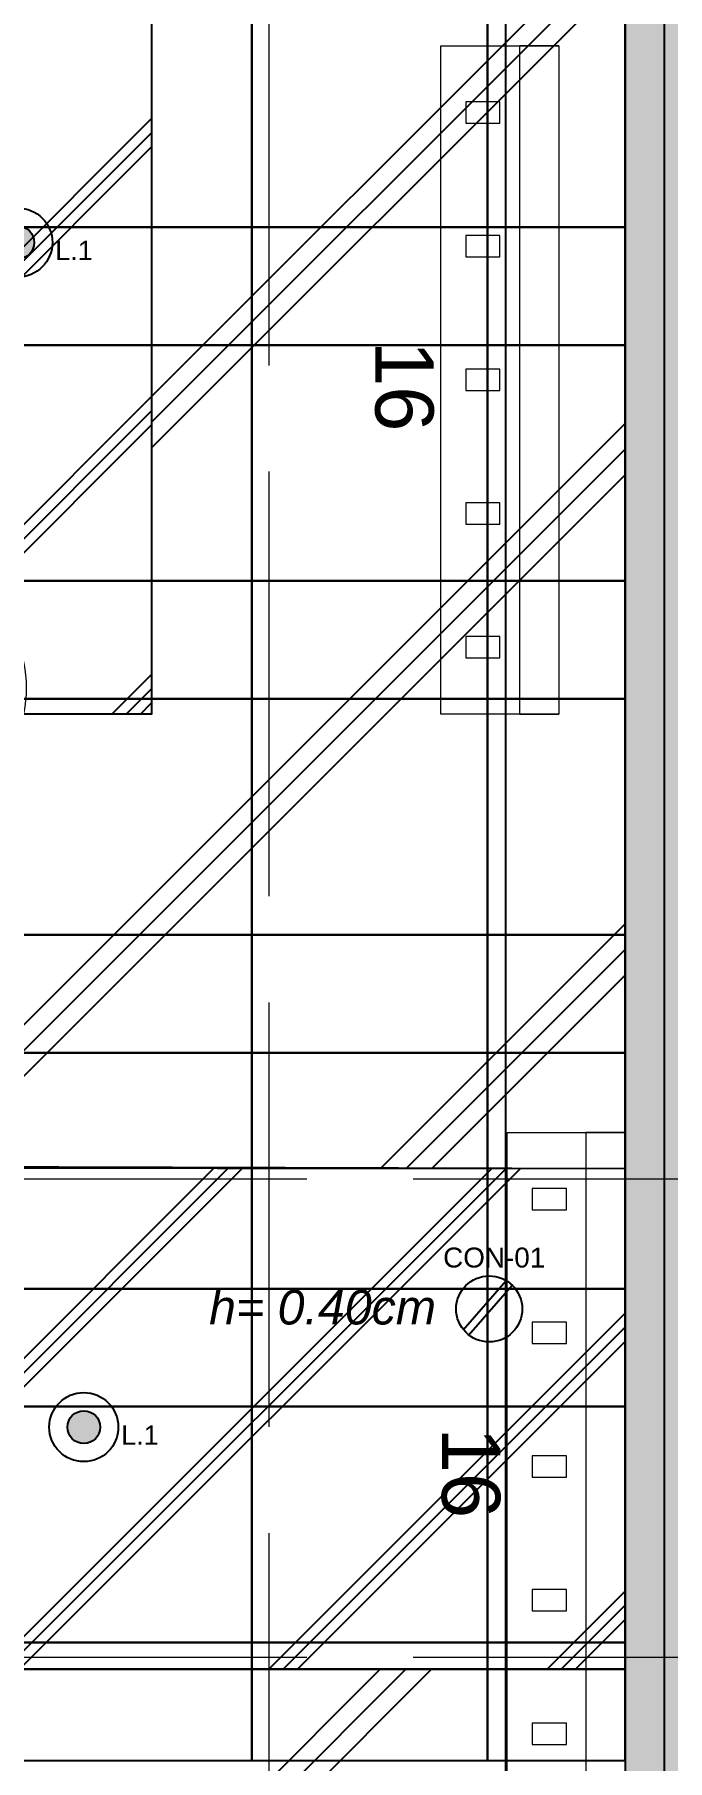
# Model space of a CAD drawing. Header units: millimetres. Extents: x 10930 to 21977, y 3767 to 7635.
# Drawn here: x 10976.495 to 10978.104, y 3801.139 to 3805.529 of the extents above; entities that cross this region are included whole.
import ezdxf

# ---------------------------------------------------------------- set-up
doc = ezdxf.new("R2010")
doc.units = ezdxf.units.MM
doc.linetypes.add('ACAD_ISO02W100', pattern=[15, 12, -3])
for name, color, linetype, lineweight in [('CONTACTOS', 40, 'Continuous', 18), ('COTAS', 161, 'ACAD_ISO02W100', 20), ('LAM-Imagenes EXT', 251, 'Continuous', 18), ('LUMINARIAS', 3, 'Continuous', 18), ('MUEBLES', 251, 'Continuous', 18), ('MURO TABLAROKA', 253, 'Continuous', 25), ('PLAFON', 151, 'Continuous', 25)]:
    doc.layers.add(name, color=color, linetype=linetype, lineweight=lineweight)
for name, color, linetype in [('IMAGENES', 191, 'Continuous'), ('LOCALES COLINDANTES', 50, 'Continuous'), ('MEDIDAS.', 75, 'Continuous'), ('MUROS - ARQ.', 251, 'Continuous'), ('MUROS ACABADO.', 201, 'Continuous'), ('PISO PATIO PUBLICO', 142, 'Continuous')]:
    doc.layers.add(name, color=color, linetype=linetype)
doc.styles.get("Standard").update_dxf_attribs({"font": 'arial.ttf'})
doc.dimstyles.get("Standard").update_dxf_attribs({"dimtxt": 0.15, "dimasz": 0.18, "dimexe": 0.18, "dimexo": 0.0625, "dimgap": 0.09, "dimtad": 0, "dimtih": 1, "dimtoh": 1, "dimzin": 0, "dimdsep": 46, "dimtxsty": 'Standard', "dimblk2": 'ARCHTICK', "dimcen": 0.09, "dimadec": 0, "dimazin": 0, "dimtfac": 1, "dimtofl": 0, "dimtmove": 0, "dimatfit": 3, "dimfxl": 1, "dimtolj": 1, "dimtzin": 0, "dimarcsym": 0})
pattern_1 = [(45, (0, 0), (-0.3535533905932737, 0.3535533905932738), []), (45, (0.03625, 0), (-0.3535533905932737, 0.3535533905932738), []), (45, (0.0725, 0), (-0.3535533905932737, 0.3535533905932738), [])]
pattern_2 = [(45, (0, 0), (-0.6363961030678927, 0.6363961030678927), []), (45, (0.06525, 0), (-0.6363961030678927, 0.6363961030678927), []), (45, (0.1305, 0), (-0.6363961030678927, 0.6363961030678927), [])]

# ---------------------------------------------------------------- blocks, each defined once
blk = doc.blocks.new('*D24')
at = {"layer": 'Defpoints', "color": 0, "transparency": 16777216}
for p in [(10977.69283492325, 3812.533022545259), (10977.99669844339, 3812.533022545259), (10977.99669844339, 3800.583022545259)]:
    blk.add_point(p, dxfattribs=at)
at = {"layer": 'MEDIDAS.', "color": 0, "lineweight": -2, "transparency": 16777216}
for p, q in [((10977.93419844339, 3812.533022545259), (10977.51283492325, 3812.533022545259)), ((10977.69283492325, 3812.353022545259), (10977.69283492325, 3806.724608493417)), ((10977.69283492325, 3800.763022545259), (10977.69283492325, 3806.391436597101)), ((10977.93419844339, 3800.583022545259), (10977.51283492325, 3800.583022545259))]:
    blk.add_line(p, q, dxfattribs=at)
at = {"layer": 'MEDIDAS.', "color": 0, "transparency": 16777216}
for points in [[(10977.66283492325, 3812.353022545259), (10977.72283492325, 3812.353022545259), (10977.69283492325, 3812.533022545259)], [(10977.66283492325, 3800.763022545259), (10977.72283492325, 3800.763022545259), (10977.69283492325, 3800.583022545259)]]:
    blk.add_solid(points, dxfattribs=at)
at = {"layer": 'MEDIDAS.', "color": 0, "transparency": 16777216, "insert": (10977.69283492325, 3806.558022545261), "char_height": 0.15, "attachment_point": 5}
blk.add_mtext('\\A1;11.95', dxfattribs=at)
blk = doc.blocks.new('_ArchTick')
at = {"color": 0, "linetype": 'ByBlock', "const_width": 0.15}
blk.add_lwpolyline([(-0.5, -0.5), (0.5, 0.5)], dxfattribs=at)
blk = doc.blocks.new('CONTACTO')
at = {"layer": 'CONTACTOS', "lineweight": -3}
for p, q in [((10969.12886121421, 3793.790591465705), (10969.23773872385, 3793.916297226749)), ((10969.14297541081, 3793.777847806292), (10969.25349990947, 3793.90451357441))]:
    blk.add_line(p, q, dxfattribs=at)
blk.add_circle((10969.1947033449, 3793.844097656386), 0.08405249432331706, dxfattribs=at)
at = {"layer": 'CONTACTOS', "color": 7}
blk.add_text('CON-01', height=0.05069495863470844, dxfattribs=at).set_placement((10969.07758017385, 3793.949493843344))
blk = doc.blocks.new('MWU')
at = {"layer": 'MUEBLES'}
for points in [[(-0.8500000000000001, 0), (0.8499999999999999, 0), (0.8499999999999999, -0.3000000000000114), (-0.8500000000000001, -0.3000000000000114)], [(-0.7070893023773022, -0.1494906549263382), (-0.7070893023772453, -0.2364530297539736), (-0.6529106976228047, -0.2364530297539167), (-0.6529106976228616, -0.1494906549262814)], [(-0.3670893023773022, -0.1494906549263382), (-0.3670893023772454, -0.2364530297539735), (-0.3129106976228048, -0.2364530297539167), (-0.3129106976228616, -0.1494906549262813)], [(-0.02708930237730223, -0.1494906549263382), (-0.02708930237724538, -0.2364530297539735), (0.0270893023771952, -0.2364530297539167), (0.02708930237713836, -0.1494906549262813)], [(0.3129106976226975, -0.1494906549263382), (0.3129106976227544, -0.2364530297539735), (0.3670893023771949, -0.2364530297539167), (0.3670893023771381, -0.1494906549262813)], [(0.6529106976226974, -0.1494906549263381), (0.6529106976227542, -0.2364530297539735), (0.7070893023771948, -0.2364530297539167), (0.707089302377138, -0.1494906549262813)]]:
    blk.add_lwpolyline(points, close=True, dxfattribs=at)
blk.add_lwpolyline([(-0.8500000000000001, 0), (-0.8500000000000001, -0.09999999999999432), (0.8499999999999999, -0.09999999999999432), (0.8499999999999999, 6.938893903907228e-18)], dxfattribs=at)
blk = doc.blocks.new('ll-1')
at = {"layer": 'LUMINARIAS', "lineweight": -3}
h = blk.add_hatch(color=256, dxfattribs=at)
h.dxf.hatch_style = 1
edge = h.paths.add_edge_path()
edge.add_arc((10972.74965545014, 3796.442394256191), 0.05919537952777127, 0, 360)
for radius in [0.1247892964683106, 0.05919537952777127]:
    blk.add_circle((10972.74965545014, 3796.442394256192), radius, dxfattribs=at)
at = {"layer": 'LUMINARIAS', "color": 10}
blk.add_text('L.1', height=0.06990148135530155, dxfattribs=at).set_placement((10972.88472330758, 3796.378761949044))
blk = doc.blocks.new('piso 60x60 en patio publico')
at = {"layer": 'PISO PATIO PUBLICO', "color": 254}
for points in [[(10976.44669844339, 3805.039019220638), (10977.04669844339, 3805.039019220638), (10977.04669844339, 3805.639019220638), (10976.44669844339, 3805.639019220638)], [(10977.04669844339, 3805.039019220638), (10977.64669844339, 3805.039019220638), (10977.64669844339, 3805.639019220638), (10977.04669844339, 3805.639019220638)], [(10977.64669844339, 3805.039019220636), (10977.99669844339, 3805.039019220636), (10977.99669844339, 3805.639019220636), (10977.64669844339, 3805.639019220636)], [(10976.44669844339, 3804.739019220637), (10977.04669844339, 3804.739019220637), (10977.04669844339, 3805.039019220637), (10976.44669844339, 3805.039019220637)], [(10977.04669844339, 3804.739019220638), (10977.64669844339, 3804.739019220638), (10977.64669844339, 3805.039019220638), (10977.04669844339, 3805.039019220638)], [(10977.64669844339, 3804.739019220637), (10977.99669844339, 3804.739019220637), (10977.99669844339, 3805.039019220637), (10977.64669844339, 3805.039019220637)], [(10976.44669844339, 3804.139019220637), (10977.04669844339, 3804.139019220637), (10977.04669844339, 3804.739019220637), (10976.44669844339, 3804.739019220637)], [(10977.04669844339, 3804.139019220637), (10977.64669844339, 3804.139019220637), (10977.64669844339, 3804.739019220637), (10977.04669844339, 3804.739019220637)], [(10977.64669844339, 3804.139019220636), (10977.99669844339, 3804.139019220636), (10977.99669844339, 3804.739019220636), (10977.64669844339, 3804.739019220636)], [(10976.44669844339, 3803.839019220638), (10977.04669844339, 3803.839019220638), (10977.04669844339, 3804.139019220637), (10976.44669844339, 3804.139019220637)], [(10977.04669844339, 3803.839019220638), (10977.64669844339, 3803.839019220638), (10977.64669844339, 3804.139019220638), (10977.04669844339, 3804.139019220638)], [(10977.64669844339, 3803.839019220635), (10977.99669844339, 3803.839019220635), (10977.99669844339, 3804.139019220635), (10977.64669844339, 3804.139019220635)], [(10976.44669844339, 3803.239019220638), (10977.04669844339, 3803.239019220638), (10977.04669844339, 3803.839019220638), (10976.44669844339, 3803.839019220638)], [(10977.04669844339, 3803.239019220638), (10977.64669844339, 3803.239019220638), (10977.64669844339, 3803.839019220638), (10977.04669844339, 3803.839019220638)], [(10977.64669844339, 3803.239019220634), (10977.99669844339, 3803.239019220634), (10977.99669844339, 3803.839019220634), (10977.64669844339, 3803.839019220634)], [(10976.44669844339, 3802.939019220637), (10977.04669844339, 3802.939019220637), (10977.04669844339, 3803.239019220637), (10976.44669844339, 3803.239019220637)], [(10977.04669844339, 3802.939019220638), (10977.64669844339, 3802.939019220638), (10977.64669844339, 3803.239019220638), (10977.04669844339, 3803.239019220638)], [(10977.64669844339, 3802.939019220636), (10977.99669844339, 3802.939019220636), (10977.99669844339, 3803.239019220636), (10977.64669844339, 3803.239019220636)], [(10976.44669844339, 3802.339019220637), (10977.04669844339, 3802.339019220637), (10977.04669844339, 3802.939019220637), (10976.44669844339, 3802.939019220637)], [(10977.04669844339, 3802.339019220637), (10977.64669844339, 3802.339019220637), (10977.64669844339, 3802.939019220637), (10977.04669844339, 3802.939019220637)], [(10977.64669844339, 3802.339019220635), (10977.99669844339, 3802.339019220635), (10977.99669844339, 3802.939019220635), (10977.64669844339, 3802.939019220635)], [(10976.44669844339, 3802.039019220637), (10977.04669844339, 3802.039019220637), (10977.04669844339, 3802.339019220637), (10976.44669844339, 3802.339019220637)], [(10977.04669844339, 3802.039019220638), (10977.64669844339, 3802.039019220638), (10977.64669844339, 3802.339019220638), (10977.04669844339, 3802.339019220638)], [(10977.64669844339, 3802.039019220638), (10977.99669844339, 3802.039019220638), (10977.99669844339, 3802.339019220638), (10977.64669844339, 3802.339019220638)], [(10976.44669844339, 3801.439019220637), (10977.04669844339, 3801.439019220637), (10977.04669844339, 3802.039019220637), (10976.44669844339, 3802.039019220637)], [(10977.04669844339, 3801.439019220637), (10977.64669844339, 3801.439019220637), (10977.64669844339, 3802.039019220637), (10977.04669844339, 3802.039019220637)], [(10977.64669844339, 3801.439019220637), (10977.99669844339, 3801.439019220637), (10977.99669844339, 3802.039019220637), (10977.64669844339, 3802.039019220637)], [(10976.44669844339, 3801.139019220637), (10977.04669844339, 3801.139019220637), (10977.04669844339, 3801.439019220637), (10976.44669844339, 3801.439019220637)], [(10977.04669844339, 3801.139019220638), (10977.64669844339, 3801.139019220638), (10977.64669844339, 3801.439019220637), (10977.04669844339, 3801.439019220637)], [(10977.64669844339, 3801.13901922064), (10977.99669844339, 3801.13901922064), (10977.99669844339, 3801.439019220639), (10977.64669844339, 3801.439019220639)]]:
    blk.add_lwpolyline(points, close=True, dxfattribs=at)
blk.add_lwpolyline([(10977.99669844339, 3801.13901922064), (10977.99669844339, 3800.583022545259), (10977.994242903, 3800.539019220639)], dxfattribs=at)
blk = doc.blocks.new('imagen when')
at = {"layer": 'LAM-Imagenes EXT'}
h = blk.add_hatch(color=151, dxfattribs=at)
h.dxf.hatch_style = 1
edge = h.paths.add_edge_path()
edge.add_line((10952.15346621833, 3801.671163682584), (10951.85695820798, 3801.690078690679))
edge.add_line((10951.85695820798, 3801.690078690679), (10951.82679211635, 3801.39450334555))
edge.add_arc((10952.13939332548, 3801.356585862014), 0.3148924443483298, 87.43853486839163, 173.0839991758962, ccw=False)
at = {"layer": 'LAM-Imagenes EXT', "color": 151}
blk.add_lwpolyline([(10952.15346621833, 3801.671163682584), (10951.85695820798, 3801.690078690679), (10951.82679211635, 3801.39450334555, -0.3921245748608314), (10952.15346621833, 3801.671163682584, 42.03721698194761)], format="xyb", dxfattribs=at)
blk.add_circle((10952.13939332548, 3801.356585862014), 0.314892444348787, dxfattribs=at)

msp = doc.modelspace()

# ---------------------------------------------------------------- hatches: boundary and pattern name
at = {"layer": 'LOCALES COLINDANTES'}
h = msp.add_hatch(color=254, dxfattribs=at)
h.dxf.hatch_style = 1
h.paths.add_polyline_path([(10979.43208906838, 3817.99802254526), (10979.63208906838, 3817.998022545259), (10979.63208906838, 3796.039019220638), (10978.09669844339, 3796.039019220638), (10978.09669844339, 3796.439019220638), (10977.69669844339, 3796.439019220638), (10977.69669844339, 3796.28490261496), (10977.57538173587, 3796.28490261496), (10977.14669844339, 3796.191371714783), (10977.14669844339, 3796.789019220637), (10977.34669844339, 3796.789019220637), (10977.34669844339, 3796.899019220637), (10977.89127367204, 3796.899019220637), (10978.09669844339, 3800.580234538075), (10978.09669844339, 3808.733022545259), (10979.04669844339, 3808.73302254526), (10979.04669844339, 3811.553022545259), (10979.12208906839, 3811.553022545259), (10979.12208906839, 3816.098022545259), (10979.43208906838, 3816.098022545259)])
at = {"layer": 'MURO TABLAROKA'}
h = msp.add_hatch(color=251, dxfattribs=at)
h.dxf.hatch_style = 1
h.paths.add_polyline_path([(10977.69669844339, 3796.039019220638), (10977.69669844339, 3796.28490261496), (10977.57538173587, 3796.28490261496), (10977.14669844339, 3796.191371714783), (10977.14669844339, 3796.789019220637), (10977.34669844339, 3796.789019220637), (10977.34669844339, 3796.899019220637), (10977.89127367204, 3796.899019220637), (10978.09669844339, 3800.580234538075), (10978.09669844339, 3808.733022545259), (10979.04669844339, 3808.73302254526), (10979.04669844339, 3811.553022545259), (10979.12208906839, 3811.553022545259), (10979.12208906839, 3816.098022545259), (10979.43208906838, 3816.098022545259), (10979.43208906838, 3817.99802254526), (10979.63208906839, 3817.99802254526), (10979.63208906838, 3821.568022545259), (10976.61409866797, 3821.56802254526), (10968.70669844339, 3818.627712147392), (10968.70669844339, 3818.521022545258), (10976.63208906839, 3821.468022545259), (10976.63208906839, 3819.99802254526), (10977.32208906839, 3819.99802254526), (10977.32208906839, 3820.01802254526), (10977.35208906839, 3820.01802254526), (10977.35208906839, 3820.11802254526), (10976.73208906839, 3820.11802254526), (10976.73208906839, 3821.468022545259), (10978.03206605081, 3821.468022545259), (10978.03206605081, 3820.020228032517), (10978.06206605081, 3820.020228032517), (10978.0620824941, 3819.99802254526), (10978.1620824941, 3819.99802254526), (10978.1620824941, 3820.01802254526), (10978.1920824941, 3820.01802254526), (10978.1920824941, 3821.468022545259), (10979.53208906839, 3821.468022545259), (10979.53208906839, 3820.118022545259), (10978.87208906839, 3820.118022545259), (10978.87208906839, 3820.01802254526), (10978.90208906839, 3820.01802254526), (10978.90208906839, 3819.99802254526), (10979.53208906839, 3819.99802254526), (10979.53208906839, 3818.098022545259), (10979.33208906838, 3818.098022545259), (10979.33208906838, 3816.198022545259), (10978.03208906839, 3816.198022545259), (10978.03208906839, 3816.098022545259), (10979.02208906838, 3816.098022545259), (10979.02208906838, 3811.653022545259), (10978.94669844339, 3811.653022545259), (10978.94669844339, 3808.833022545259), (10978.09669844339, 3808.833022545259), (10978.09669844339, 3812.533022545259), (10977.66169848133, 3813.598050093669), (10977.13169848133, 3813.598050093669), (10977.13169848133, 3814.448050093669), (10978.21169844339, 3814.448022545259), (10978.21169844339, 3814.548022545259), (10977.04169844339, 3814.548022545259), (10977.04169844339, 3814.513022545259), (10977.02669844339, 3814.513022545259), (10977.02669844339, 3812.633022545259), (10977.39669844339, 3812.633022545259), (10977.39669844339, 3812.533022545259), (10977.99669844339, 3812.533022545259), (10977.99669844339, 3800.583022545259), (10977.79669844339, 3796.999019220637), (10977.24669844339, 3796.999019220637), (10977.24669844339, 3796.889019220637), (10977.14669844339, 3796.889019220637), (10977.14669844339, 3796.939019220637), (10977.04669844339, 3796.939019220637), (10977.04669844339, 3796.039019220637), (10977.14669844339, 3796.039019220637), (10977.14669844339, 3796.089019220638), (10977.59669844339, 3796.187201038819), (10977.59669844339, 3796.039019220638)])
at = {"layer": 'MUROS ACABADO.'}
h = msp.add_hatch(color=253, dxfattribs=at)
h.dxf.hatch_style = 1
h.paths.add_polyline_path([(10970.97669844339, 3815.581022545257), (10973.30669844339, 3815.581022545258)], flags=0)
edge = h.paths.add_edge_path(flags=17)
edge.add_line((10970.97669844339, 3815.581022545257), (10973.30669844339, 3815.581022545258))
edge.add_line((10970.97669844339, 3815.581022545258), (10970.97669844339, 3813.005057409418))
edge.add_line((10970.97669844339, 3813.005057409418), (10973.30669844339, 3813.005057409418))
edge.add_line((10973.30669844339, 3813.005057409418), (10973.30669844339, 3814.305057409417))
edge.add_line((10973.30669844339, 3814.305057409417), (10973.38669844339, 3814.305057409418))
edge.add_line((10973.38669844339, 3814.305057409418), (10973.38669844339, 3814.275057409418))
edge.add_line((10973.38669844339, 3814.275057409418), (10973.40669844339, 3814.275057409418))
edge.add_line((10973.40669844339, 3814.275057409418), (10973.40669844339, 3812.905057409418))
edge.add_line((10973.40669844339, 3812.905057409418), (10970.97669844339, 3812.905057409417))
edge.add_line((10970.97669844339, 3812.905057409417), (10970.97669844339, 3812.851022545258))
edge.add_line((10970.97669844339, 3812.851022545258), (10970.97669844339, 3812.751022545258))
edge.add_line((10970.97669844339, 3812.751022545258), (10970.73669844339, 3812.751022545258))
edge.add_line((10970.73669844339, 3812.751022545258), (10970.73669844339, 3802.651022545258))
edge.add_line((10970.73669844339, 3802.651022545258), (10971.24669844339, 3802.651022545258))
edge.add_line((10971.24669844339, 3802.651022545258), (10971.24669844339, 3802.551022545259))
edge.add_line((10971.24669844339, 3802.551022545259), (10970.63669844339, 3802.551022545259))
edge.add_line((10970.63669844339, 3802.551022545259), (10970.63669844339, 3812.851022545258))
edge.add_line((10970.63669844339, 3812.851022545258), (10970.87669844339, 3812.851022545258))
edge.add_line((10970.87669844339, 3812.851022545258), (10970.87669844339, 3815.581022545257))
edge.add_line((10970.87669844339, 3815.581022545257), (10968.50669844339, 3815.581022545258))
edge.add_line((10968.50669844339, 3815.581022545258), (10968.50669844339, 3814.981022545257))
edge.add_line((10968.50669844339, 3814.981022545257), (10967.33669844339, 3814.981022545259))
edge.add_line((10967.33669844339, 3814.981022545259), (10967.33669844339, 3818.621022545258))
edge.add_line((10967.33669844339, 3818.621022545258), (10967.73669844339, 3818.621022545258))
edge.add_line((10967.73669844339, 3818.621022545258), (10967.73669844339, 3818.521022545257))
edge.add_line((10967.73669844339, 3818.521022545257), (10967.43669844339, 3818.521022545258))
edge.add_line((10967.43669844339, 3818.521022545258), (10967.43669844339, 3815.681022545258))
edge.add_line((10967.43669844339, 3815.681022545258), (10967.45669844339, 3815.681022545258))
edge.add_line((10967.45669844339, 3815.681022545258), (10967.45669844339, 3815.081022545258))
edge.add_line((10967.45669844339, 3815.081022545258), (10968.40669844339, 3815.081022545258))
edge.add_line((10968.40669844339, 3815.081022545258), (10968.40669844339, 3815.681022545258))
edge.add_line((10968.40669844339, 3815.681022545258), (10973.40669844339, 3815.681022545258))
edge.add_line((10973.40669844339, 3815.681022545258), (10973.40669844338, 3816.281022545258))
edge.add_line((10973.40669844338, 3816.281022545258), (10974.60669844339, 3816.281022545258))
edge.add_line((10974.60669844339, 3816.281022545258), (10974.60669844339, 3815.681022545259))
edge.add_line((10974.60669844339, 3815.681022545259), (10977.12669844339, 3815.681022545257))
edge.add_line((10977.12669844339, 3815.681022545257), (10977.12669844339, 3815.096022545259))
edge.add_line((10977.12669844339, 3815.096022545259), (10977.04169844339, 3815.096022545259))
edge.add_line((10977.04169844339, 3815.096022545259), (10977.04169844339, 3815.131022545258))
edge.add_line((10977.04169844339, 3815.131022545258), (10977.02669844339, 3815.131022545258))
edge.add_line((10977.02669844339, 3815.131022545258), (10977.02669844339, 3815.581022545258))
edge.add_line((10977.02669844339, 3815.581022545258), (10974.50669844339, 3815.581022545258))
edge.add_line((10974.50669844339, 3815.581022545258), (10974.50669844339, 3816.181022545258))
edge.add_line((10974.50669844339, 3816.181022545258), (10973.50669844339, 3816.181022545258))
edge.add_line((10973.50669844339, 3816.181022545258), (10973.50669844339, 3815.031022545258))
edge.add_line((10973.50669844339, 3815.031022545258), (10973.40669844339, 3815.031022545258))
edge.add_line((10973.40669844339, 3815.031022545258), (10973.38669844339, 3815.031022545258))
edge.add_line((10973.38669844339, 3815.031022545258), (10973.38669844339, 3815.001022545258))
edge.add_line((10973.38669844339, 3815.001022545258), (10973.30669844339, 3815.001022545257))
edge.add_line((10973.30669844339, 3815.001022545257), (10973.30669844339, 3815.031022545258))
edge.add_line((10973.30669844339, 3815.031022545258), (10973.30669844339, 3815.581022545258))
edge = h.paths.add_edge_path()
edge.add_line((10971.24669844339, 3802.551022545259), (10971.34669844339, 3802.551022545259))
edge.add_line((10971.24669844339, 3801.471022545259), (10971.24669844339, 3802.551022545259))
edge.add_line((10971.24669844339, 3801.471022545259), (10970.64669844339, 3801.471022545259))
edge.add_line((10970.64669844339, 3801.471022545259), (10970.64669844339, 3798.491022545258))
edge.add_line((10970.64669844339, 3798.491022545258), (10971.38099373292, 3798.491022545258))
edge.add_line((10971.38099373292, 3798.491022545258), (10971.06288708056, 3796.039019220637))
edge.add_line((10971.06288708056, 3796.039019220637), (10973.37669844339, 3796.039019220637))
edge.add_line((10973.37669844339, 3796.039019220637), (10973.37669844339, 3796.939019220637))
edge.add_line((10973.37669844339, 3796.939019220637), (10973.27669844339, 3796.939019220637))
edge.add_line((10973.27669844339, 3796.939019220637), (10973.27669844339, 3796.139019220637))
edge.add_line((10973.27669844339, 3796.139019220637), (10971.17669844339, 3796.139019220637))
edge.add_line((10971.17669844339, 3796.139019220637), (10971.49396706983, 3798.631022545259))
edge.add_line((10971.49396706983, 3798.631022545259), (10971.39396706983, 3798.631022545259))
edge.add_line((10971.39396706983, 3798.631022545259), (10971.39396706983, 3798.591022545259))
edge.add_line((10971.39396706983, 3798.591022545259), (10970.74669844339, 3798.591022545259))
edge.add_line((10970.74669844339, 3798.591022545259), (10970.74669844339, 3801.371022545259))
edge.add_line((10970.74669844339, 3801.371022545259), (10971.34669844339, 3801.371022545259))
edge.add_line((10971.34669844339, 3801.371022545259), (10971.34669844339, 3802.551022545259))
edge = h.paths.add_edge_path(flags=17)
edge.add_line((10973.30669844339, 3815.581022545258), (10970.97669844339, 3815.581022545258))
edge.add_line((10973.30669844339, 3815.031022545258), (10973.30669844339, 3815.581022545258))
edge.add_line((10973.30669844339, 3815.001022545257), (10973.30669844339, 3815.031022545258))
edge.add_line((10973.38669844339, 3815.001022545258), (10973.30669844339, 3815.001022545257))
edge.add_line((10973.38669844339, 3815.031022545258), (10973.38669844339, 3815.001022545258))
edge.add_line((10973.40669844339, 3815.031022545258), (10973.38669844339, 3815.031022545258))
edge.add_line((10973.50669844339, 3815.031022545258), (10973.40669844339, 3815.031022545258))
edge.add_line((10973.50669844339, 3816.181022545258), (10973.50669844339, 3815.031022545258))
edge.add_line((10974.50669844339, 3816.181022545258), (10973.50669844339, 3816.181022545258))
edge.add_line((10974.50669844339, 3815.581022545258), (10974.50669844339, 3816.181022545258))
edge.add_line((10977.02669844339, 3815.581022545258), (10974.50669844339, 3815.581022545258))
edge.add_line((10977.02669844339, 3815.131022545258), (10977.02669844339, 3815.581022545258))
edge.add_line((10977.04169844339, 3815.131022545258), (10977.02669844339, 3815.131022545258))
edge.add_line((10977.04169844339, 3815.096022545259), (10977.04169844339, 3815.131022545258))
edge.add_line((10977.12669844339, 3815.096022545259), (10977.04169844339, 3815.096022545259))
edge.add_line((10977.12669844339, 3815.681022545257), (10977.12669844339, 3815.096022545259))
edge.add_line((10974.60669844339, 3815.681022545259), (10977.12669844339, 3815.681022545257))
edge.add_line((10974.60669844339, 3816.281022545258), (10974.60669844339, 3815.681022545259))
edge.add_line((10973.40669844338, 3816.281022545258), (10974.60669844339, 3816.281022545258))
edge.add_line((10973.40669844339, 3815.681022545258), (10973.40669844338, 3816.281022545258))
edge.add_line((10968.40669844339, 3815.681022545258), (10973.40669844339, 3815.681022545258))
edge.add_line((10968.40669844339, 3815.081022545258), (10968.40669844339, 3815.681022545258))
edge.add_line((10967.45669844339, 3815.081022545258), (10968.40669844339, 3815.081022545258))
edge.add_line((10967.45669844339, 3815.681022545258), (10967.45669844339, 3815.081022545258))
edge.add_line((10967.43669844339, 3815.681022545258), (10967.45669844339, 3815.681022545258))
edge.add_line((10967.43669844339, 3818.521022545258), (10967.43669844339, 3815.681022545258))
edge.add_line((10967.73669844339, 3818.521022545257), (10967.43669844339, 3818.521022545258))
edge.add_line((10967.73669844339, 3818.621022545258), (10967.73669844339, 3818.521022545257))
edge.add_line((10967.33669844339, 3818.621022545258), (10967.73669844339, 3818.621022545258))
edge.add_line((10967.33669844339, 3814.981022545259), (10967.33669844339, 3818.621022545258))
edge.add_line((10968.50669844339, 3814.981022545257), (10967.33669844339, 3814.981022545259))
edge.add_line((10968.50669844339, 3815.581022545258), (10968.50669844339, 3814.981022545257))
edge.add_line((10970.87669844339, 3815.581022545257), (10968.50669844339, 3815.581022545258))
edge.add_line((10970.87669844339, 3812.851022545258), (10970.87669844339, 3815.581022545257))
edge.add_line((10970.63669844339, 3812.851022545258), (10970.87669844339, 3812.851022545258))
edge.add_line((10970.63669844339, 3802.551022545259), (10970.63669844339, 3812.851022545258))
edge.add_line((10971.24669844339, 3802.551022545259), (10970.63669844339, 3802.551022545259))
edge.add_line((10971.24669844339, 3802.651022545258), (10971.24669844339, 3802.551022545259))
edge.add_line((10970.73669844339, 3802.651022545258), (10971.24669844339, 3802.651022545258))
edge.add_line((10970.73669844339, 3812.751022545258), (10970.73669844339, 3802.651022545258))
edge.add_line((10970.97669844339, 3812.751022545258), (10970.73669844339, 3812.751022545258))
edge.add_line((10970.97669844339, 3812.851022545258), (10970.97669844339, 3812.751022545258))
edge.add_line((10970.97669844339, 3812.905057409417), (10970.97669844339, 3812.851022545258))
edge.add_line((10973.40669844339, 3812.905057409418), (10970.97669844339, 3812.905057409417))
edge.add_line((10973.40669844339, 3814.275057409418), (10973.40669844339, 3812.905057409418))
edge.add_line((10973.38669844339, 3814.275057409418), (10973.40669844339, 3814.275057409418))
edge.add_line((10973.38669844339, 3814.305057409418), (10973.38669844339, 3814.275057409418))
edge.add_line((10973.30669844339, 3814.305057409417), (10973.38669844339, 3814.305057409418))
edge.add_line((10973.30669844339, 3813.005057409418), (10973.30669844339, 3814.305057409417))
edge.add_line((10970.97669844339, 3813.005057409418), (10973.30669844339, 3813.005057409418))
edge.add_line((10970.97669844339, 3815.581022545258), (10970.97669844339, 3813.005057409418))
h = msp.add_hatch(color=253, dxfattribs=at)
h.dxf.hatch_style = 1
h.paths.add_polyline_path([(10970.97669844339, 3815.581022545257), (10973.30669844339, 3815.581022545258)], flags=0)
edge = h.paths.add_edge_path(flags=17)
edge.add_line((10970.97669844339, 3815.581022545257), (10973.30669844339, 3815.581022545258))
edge.add_line((10970.97669844339, 3815.581022545258), (10970.97669844339, 3813.005057409418))
edge.add_line((10970.97669844339, 3813.005057409418), (10973.30669844339, 3813.005057409418))
edge.add_line((10973.30669844339, 3813.005057409418), (10973.30669844339, 3814.305057409417))
edge.add_line((10973.30669844339, 3814.305057409417), (10973.38669844339, 3814.305057409418))
edge.add_line((10973.38669844339, 3814.305057409418), (10973.38669844339, 3814.275057409418))
edge.add_line((10973.38669844339, 3814.275057409418), (10973.40669844339, 3814.275057409418))
edge.add_line((10973.40669844339, 3814.275057409418), (10973.40669844339, 3812.905057409418))
edge.add_line((10973.40669844339, 3812.905057409418), (10970.97669844339, 3812.905057409417))
edge.add_line((10970.97669844339, 3812.905057409417), (10970.97669844339, 3812.851022545258))
edge.add_line((10970.97669844339, 3812.851022545258), (10970.97669844339, 3812.751022545258))
edge.add_line((10970.97669844339, 3812.751022545258), (10970.73669844339, 3812.751022545258))
edge.add_line((10970.73669844339, 3812.751022545258), (10970.73669844339, 3802.651022545258))
edge.add_line((10970.73669844339, 3802.651022545258), (10971.24669844339, 3802.651022545258))
edge.add_line((10971.24669844339, 3802.651022545258), (10971.24669844339, 3802.551022545259))
edge.add_line((10971.24669844339, 3802.551022545259), (10970.63669844339, 3802.551022545259))
edge.add_line((10970.63669844339, 3802.551022545259), (10970.63669844339, 3812.851022545258))
edge.add_line((10970.63669844339, 3812.851022545258), (10970.87669844339, 3812.851022545258))
edge.add_line((10970.87669844339, 3812.851022545258), (10970.87669844339, 3815.581022545257))
edge.add_line((10970.87669844339, 3815.581022545257), (10968.50669844339, 3815.581022545258))
edge.add_line((10968.50669844339, 3815.581022545258), (10968.50669844339, 3814.981022545257))
edge.add_line((10968.50669844339, 3814.981022545257), (10967.33669844339, 3814.981022545259))
edge.add_line((10967.33669844339, 3814.981022545259), (10967.33669844339, 3818.621022545258))
edge.add_line((10967.33669844339, 3818.621022545258), (10967.73669844339, 3818.621022545258))
edge.add_line((10967.73669844339, 3818.621022545258), (10967.73669844339, 3818.521022545257))
edge.add_line((10967.73669844339, 3818.521022545257), (10967.43669844339, 3818.521022545258))
edge.add_line((10967.43669844339, 3818.521022545258), (10967.43669844339, 3815.681022545258))
edge.add_line((10967.43669844339, 3815.681022545258), (10967.45669844339, 3815.681022545258))
edge.add_line((10967.45669844339, 3815.681022545258), (10967.45669844339, 3815.081022545258))
edge.add_line((10967.45669844339, 3815.081022545258), (10968.40669844339, 3815.081022545258))
edge.add_line((10968.40669844339, 3815.081022545258), (10968.40669844339, 3815.681022545258))
edge.add_line((10968.40669844339, 3815.681022545258), (10973.40669844339, 3815.681022545258))
edge.add_line((10973.40669844339, 3815.681022545258), (10973.40669844338, 3816.281022545258))
edge.add_line((10973.40669844338, 3816.281022545258), (10974.60669844339, 3816.281022545258))
edge.add_line((10974.60669844339, 3816.281022545258), (10974.60669844339, 3815.681022545259))
edge.add_line((10974.60669844339, 3815.681022545259), (10977.12669844339, 3815.681022545257))
edge.add_line((10977.12669844339, 3815.681022545257), (10977.12669844339, 3815.096022545259))
edge.add_line((10977.12669844339, 3815.096022545259), (10977.04169844339, 3815.096022545259))
edge.add_line((10977.04169844339, 3815.096022545259), (10977.04169844339, 3815.131022545258))
edge.add_line((10977.04169844339, 3815.131022545258), (10977.02669844339, 3815.131022545258))
edge.add_line((10977.02669844339, 3815.131022545258), (10977.02669844339, 3815.581022545258))
edge.add_line((10977.02669844339, 3815.581022545258), (10974.50669844339, 3815.581022545258))
edge.add_line((10974.50669844339, 3815.581022545258), (10974.50669844339, 3816.181022545258))
edge.add_line((10974.50669844339, 3816.181022545258), (10973.50669844339, 3816.181022545258))
edge.add_line((10973.50669844339, 3816.181022545258), (10973.50669844339, 3815.031022545258))
edge.add_line((10973.50669844339, 3815.031022545258), (10973.40669844339, 3815.031022545258))
edge.add_line((10973.40669844339, 3815.031022545258), (10973.38669844339, 3815.031022545258))
edge.add_line((10973.38669844339, 3815.031022545258), (10973.38669844339, 3815.001022545258))
edge.add_line((10973.38669844339, 3815.001022545258), (10973.30669844339, 3815.001022545257))
edge.add_line((10973.30669844339, 3815.001022545257), (10973.30669844339, 3815.031022545258))
edge.add_line((10973.30669844339, 3815.031022545258), (10973.30669844339, 3815.581022545258))
edge = h.paths.add_edge_path()
edge.add_line((10971.24669844339, 3802.551022545259), (10971.34669844339, 3802.551022545259))
edge.add_line((10971.24669844339, 3801.471022545259), (10971.24669844339, 3802.551022545259))
edge.add_line((10971.24669844339, 3801.471022545259), (10970.64669844339, 3801.471022545259))
edge.add_line((10970.64669844339, 3801.471022545259), (10970.64669844339, 3798.491022545258))
edge.add_line((10970.64669844339, 3798.491022545258), (10971.38099373292, 3798.491022545258))
edge.add_line((10971.38099373292, 3798.491022545258), (10971.06288708056, 3796.039019220637))
edge.add_line((10971.06288708056, 3796.039019220637), (10973.37669844339, 3796.039019220637))
edge.add_line((10973.37669844339, 3796.039019220637), (10973.37669844339, 3796.939019220637))
edge.add_line((10973.37669844339, 3796.939019220637), (10973.27669844339, 3796.939019220637))
edge.add_line((10973.27669844339, 3796.939019220637), (10973.27669844339, 3796.139019220637))
edge.add_line((10973.27669844339, 3796.139019220637), (10971.17669844339, 3796.139019220637))
edge.add_line((10971.17669844339, 3796.139019220637), (10971.49396706983, 3798.631022545259))
edge.add_line((10971.49396706983, 3798.631022545259), (10971.39396706983, 3798.631022545259))
edge.add_line((10971.39396706983, 3798.631022545259), (10971.39396706983, 3798.591022545259))
edge.add_line((10971.39396706983, 3798.591022545259), (10970.74669844339, 3798.591022545259))
edge.add_line((10970.74669844339, 3798.591022545259), (10970.74669844339, 3801.371022545259))
edge.add_line((10970.74669844339, 3801.371022545259), (10971.34669844339, 3801.371022545259))
edge.add_line((10971.34669844339, 3801.371022545259), (10971.34669844339, 3802.551022545259))
edge = h.paths.add_edge_path(flags=17)
edge.add_line((10973.30669844339, 3815.581022545258), (10970.97669844339, 3815.581022545258))
edge.add_line((10973.30669844339, 3815.031022545258), (10973.30669844339, 3815.581022545258))
edge.add_line((10973.30669844339, 3815.001022545257), (10973.30669844339, 3815.031022545258))
edge.add_line((10973.38669844339, 3815.001022545258), (10973.30669844339, 3815.001022545257))
edge.add_line((10973.38669844339, 3815.031022545258), (10973.38669844339, 3815.001022545258))
edge.add_line((10973.40669844339, 3815.031022545258), (10973.38669844339, 3815.031022545258))
edge.add_line((10973.50669844339, 3815.031022545258), (10973.40669844339, 3815.031022545258))
edge.add_line((10973.50669844339, 3816.181022545258), (10973.50669844339, 3815.031022545258))
edge.add_line((10974.50669844339, 3816.181022545258), (10973.50669844339, 3816.181022545258))
edge.add_line((10974.50669844339, 3815.581022545258), (10974.50669844339, 3816.181022545258))
edge.add_line((10977.02669844339, 3815.581022545258), (10974.50669844339, 3815.581022545258))
edge.add_line((10977.02669844339, 3815.131022545258), (10977.02669844339, 3815.581022545258))
edge.add_line((10977.04169844339, 3815.131022545258), (10977.02669844339, 3815.131022545258))
edge.add_line((10977.04169844339, 3815.096022545259), (10977.04169844339, 3815.131022545258))
edge.add_line((10977.12669844339, 3815.096022545259), (10977.04169844339, 3815.096022545259))
edge.add_line((10977.12669844339, 3815.681022545257), (10977.12669844339, 3815.096022545259))
edge.add_line((10974.60669844339, 3815.681022545259), (10977.12669844339, 3815.681022545257))
edge.add_line((10974.60669844339, 3816.281022545258), (10974.60669844339, 3815.681022545259))
edge.add_line((10973.40669844338, 3816.281022545258), (10974.60669844339, 3816.281022545258))
edge.add_line((10973.40669844339, 3815.681022545258), (10973.40669844338, 3816.281022545258))
edge.add_line((10968.40669844339, 3815.681022545258), (10973.40669844339, 3815.681022545258))
edge.add_line((10968.40669844339, 3815.081022545258), (10968.40669844339, 3815.681022545258))
edge.add_line((10967.45669844339, 3815.081022545258), (10968.40669844339, 3815.081022545258))
edge.add_line((10967.45669844339, 3815.681022545258), (10967.45669844339, 3815.081022545258))
edge.add_line((10967.43669844339, 3815.681022545258), (10967.45669844339, 3815.681022545258))
edge.add_line((10967.43669844339, 3818.521022545258), (10967.43669844339, 3815.681022545258))
edge.add_line((10967.73669844339, 3818.521022545257), (10967.43669844339, 3818.521022545258))
edge.add_line((10967.73669844339, 3818.621022545258), (10967.73669844339, 3818.521022545257))
edge.add_line((10967.33669844339, 3818.621022545258), (10967.73669844339, 3818.621022545258))
edge.add_line((10967.33669844339, 3814.981022545259), (10967.33669844339, 3818.621022545258))
edge.add_line((10968.50669844339, 3814.981022545257), (10967.33669844339, 3814.981022545259))
edge.add_line((10968.50669844339, 3815.581022545258), (10968.50669844339, 3814.981022545257))
edge.add_line((10970.87669844339, 3815.581022545257), (10968.50669844339, 3815.581022545258))
edge.add_line((10970.87669844339, 3812.851022545258), (10970.87669844339, 3815.581022545257))
edge.add_line((10970.63669844339, 3812.851022545258), (10970.87669844339, 3812.851022545258))
edge.add_line((10970.63669844339, 3802.551022545259), (10970.63669844339, 3812.851022545258))
edge.add_line((10971.24669844339, 3802.551022545259), (10970.63669844339, 3802.551022545259))
edge.add_line((10971.24669844339, 3802.651022545258), (10971.24669844339, 3802.551022545259))
edge.add_line((10970.73669844339, 3802.651022545258), (10971.24669844339, 3802.651022545258))
edge.add_line((10970.73669844339, 3812.751022545258), (10970.73669844339, 3802.651022545258))
edge.add_line((10970.97669844339, 3812.751022545258), (10970.73669844339, 3812.751022545258))
edge.add_line((10970.97669844339, 3812.851022545258), (10970.97669844339, 3812.751022545258))
edge.add_line((10970.97669844339, 3812.905057409417), (10970.97669844339, 3812.851022545258))
edge.add_line((10973.40669844339, 3812.905057409418), (10970.97669844339, 3812.905057409417))
edge.add_line((10973.40669844339, 3814.275057409418), (10973.40669844339, 3812.905057409418))
edge.add_line((10973.38669844339, 3814.275057409418), (10973.40669844339, 3814.275057409418))
edge.add_line((10973.38669844339, 3814.305057409418), (10973.38669844339, 3814.275057409418))
edge.add_line((10973.30669844339, 3814.305057409417), (10973.38669844339, 3814.305057409418))
edge.add_line((10973.30669844339, 3813.005057409418), (10973.30669844339, 3814.305057409417))
edge.add_line((10970.97669844339, 3813.005057409418), (10973.30669844339, 3813.005057409418))
edge.add_line((10970.97669844339, 3815.581022545258), (10970.97669844339, 3813.005057409418))
at = {"layer": 'PLAFON'}
h = msp.add_hatch(dxfattribs=at)
h.set_pattern_fill('JIS_RC_10', color=171, scale=0.09)
h.set_pattern_definition(pattern_2)
h.paths.add_polyline_path([(10970.73669844339, 3802.651022545258), (10977.99669844339, 3802.64485464263), (10977.99669844339, 3812.533022545259), (10977.39669844339, 3812.533022545259), (10977.39669844339, 3812.633022545259), (10977.02669844339, 3812.633022545259), (10977.02669844339, 3812.905057409418), (10970.97669844339, 3812.905057409417), (10970.97669844339, 3812.751022545258), (10976.79239275464, 3812.751022545258), (10976.79239275464, 3803.800033050234), (10973.40669844338, 3803.800033050234), (10973.40669844339, 3812.583022545259), (10976.79239275464, 3812.583022545259), (10976.79239275464, 3812.751022545258), (10970.73669844339, 3812.751022545258)])
h = msp.add_hatch(dxfattribs=at)
h.set_pattern_fill('JIS_RC_10', color=191, scale=0.05)
h.set_pattern_definition(pattern_1)
h.paths.add_polyline_path([(10973.40669844339, 3812.583022545259), (10976.79239275464, 3812.583022545259), (10976.79239275464, 3803.800033050234), (10973.40669844338, 3803.800033050234)])
h = msp.add_hatch(dxfattribs=at)
h.set_pattern_fill('JIS_RC_10', color=241, scale=0.05)
h.set_pattern_definition(pattern_1)
h.paths.add_polyline_path([(10975.97927730872, 3802.651022545259), (10977.99669844339, 3802.64485464263), (10977.99669844339, 3801.371022545259), (10975.97927730872, 3801.371022545259)])
h.paths.add_polyline_path([(10974.69927730872, 3802.647656043799), (10974.69927730872, 3801.371022545259), (10971.34669844339, 3801.371022545259), (10971.34669844339, 3802.651022545258)])
h = msp.add_hatch(dxfattribs=at)
h.set_pattern_fill('JIS_RC_10', color=30, scale=0.09)
h.set_pattern_definition(pattern_2)
h.paths.add_polyline_path([(10970.74669844339, 3801.371022545259), (10977.99669844339, 3801.371022545259), (10977.99669844339, 3800.583022545259), (10977.79669844339, 3796.999019220637), (10977.24669844339, 3796.999019220637), (10977.24669844339, 3796.889019220637), (10977.14669844339, 3796.889019220637), (10977.14669844339, 3796.939019220637), (10977.04669844339, 3796.939019220637), (10977.04669844339, 3796.039019220637), (10973.37669844339, 3796.039019220637), (10973.37669844339, 3796.939019220637), (10976.19851051526, 3796.939019220637), (10977.0481516961, 3799.75957419309), (10972.33548590847, 3800.662952700158), (10972.33548590847, 3799.425198353282), (10976.19851051526, 3796.939019220637), (10973.27669844339, 3796.939019220637), (10973.27669844339, 3796.139019220637), (10971.17669844339, 3796.139019220637), (10971.49396706983, 3798.631022545259), (10971.39651610482, 3798.6306708054), (10971.39145178047, 3798.591022545259), (10970.74669844339, 3798.591022545259)])

# ---------------------------------------------------------------- linework, layer by layer
at = {"layer": 'COTAS', "color": 10, "linetype": 'ACAD_ISO02W100', "ltscale": 0.09}
msp.add_line((10977.09027246285, 3823.317298668303), (10977.09027246285, 3794.923233006967), dxfattribs=at)
at = {"layer": 'COTAS', "color": 1, "ltscale": 0.09}
for p, q in [((10981.23703366325, 3802.617847319636), (10965.87246825809, 3802.617847319634)), ((10981.23703366325, 3801.40117932868), (10965.87246825809, 3801.40117932868))]:
    msp.add_line(p, q, dxfattribs=at)
at = {"layer": 'LOCALES COLINDANTES', "color": 254}
msp.add_lwpolyline([(10979.43208906838, 3817.99802254526), (10979.63208906838, 3817.998022545259), (10979.63208906838, 3796.039019220638), (10978.09669844339, 3796.039019220638), (10978.09669844339, 3796.439019220638), (10977.69669844339, 3796.439019220638), (10977.69669844339, 3796.28490261496), (10977.57538173587, 3796.28490261496), (10977.14669844339, 3796.191371714783), (10977.14669844339, 3796.789019220637), (10977.34669844339, 3796.789019220637), (10977.34669844339, 3796.899019220637), (10977.89127367204, 3796.899019220637), (10978.09669844339, 3800.580234538075), (10978.09669844339, 3808.733022545259), (10979.04669844339, 3808.73302254526), (10979.04669844339, 3811.553022545259), (10979.12208906839, 3811.553022545259), (10979.12208906839, 3816.098022545259), (10979.43208906838, 3816.098022545259), (10979.43208906838, 3817.99802254526)], dxfattribs=at)
at = {"layer": 'MURO TABLAROKA', "color": 251}
for points in [[(10977.99669844339, 3812.533022545259), (10977.99669844339, 3800.583022545259), (10977.79669844339, 3796.999019220637), (10977.24669844339, 3796.999019220637), (10977.24669844339, 3796.889019220637), (10977.14669844339, 3796.889019220637), (10977.14669844339, 3796.939019220637), (10977.04669844339, 3796.939019220637), (10977.04669844339, 3796.039019220637), (10977.14669844339, 3796.039019220637), (10977.14669844339, 3796.089019220638), (10977.59669844339, 3796.187201038819), (10977.59669844339, 3796.039019220638), (10977.69669844339, 3796.039019220638)], [(10977.69669844339, 3796.039019220638), (10977.69669844339, 3796.28490261496), (10977.57538173587, 3796.28490261496), (10977.14669844339, 3796.191371714783), (10977.14669844339, 3796.789019220637), (10977.34669844339, 3796.789019220637), (10977.34669844339, 3796.899019220637), (10977.89127367204, 3796.899019220637), (10978.09669844339, 3800.580234538075), (10978.09669844339, 3808.733022545259)]]:
    msp.add_lwpolyline(points, dxfattribs=at)
at = {"layer": 'MUROS - ARQ.', "color": 251}
for points in [[(10977.99669844339, 3812.533022545259), (10977.99669844339, 3800.583022545259), (10977.79669844339, 3796.999019220637), (10977.24669844339, 3796.999019220637), (10977.24669844339, 3796.889019220637), (10977.14669844339, 3796.889019220637), (10977.14669844339, 3796.939019220637), (10977.04669844339, 3796.939019220637), (10977.04669844339, 3796.039019220637), (10977.14669844339, 3796.039019220637), (10977.14669844339, 3796.089019220638), (10977.14669844339, 3796.039019220637)], [(10977.69669844339, 3796.124019220638), (10977.69669844339, 3796.28490261496), (10977.57538173587, 3796.28490261496), (10977.14669844339, 3796.191371714783), (10977.14669844339, 3796.789019220637), (10977.34669844339, 3796.789019220637), (10977.34669844339, 3796.899019220637), (10977.89127367204, 3796.899019220637), (10978.09669844339, 3800.580234538075), (10978.09669844339, 3808.733022545259)]]:
    msp.add_lwpolyline(points, dxfattribs=at)
at = {"layer": 'PLAFON', "color": 254}
msp.add_lwpolyline([(10970.73669844339, 3802.651022545258), (10977.99669844339, 3802.64485464263), (10977.99669844339, 3812.533022545259), (10977.39669844339, 3812.533022545259), (10977.39669844339, 3812.633022545259), (10977.02669844339, 3812.633022545259), (10977.02669844339, 3812.905057409418), (10970.97669844339, 3812.905057409417), (10970.97669844339, 3812.751022545258), (10976.79239275464, 3812.751022545258), (10976.79239275464, 3803.800033050234), (10973.40669844338, 3803.800033050234), (10973.40669844339, 3812.583022545259), (10976.79239275464, 3812.583022545259), (10976.79239275464, 3812.751022545258), (10970.73669844339, 3812.751022545258), (10970.73669844339, 3802.651022545258)], dxfattribs=at)
at = {"layer": 'PLAFON', "color": 254, "true_color": 0xe3e3e3}
msp.add_lwpolyline([(10973.40669844339, 3812.583022545259), (10976.79239275464, 3812.583022545259), (10976.79239275464, 3803.800033050234), (10973.40669844338, 3803.800033050234), (10973.40669844339, 3812.583022545259)], dxfattribs=at)
at = {"layer": 'PLAFON', "color": 7, "true_color": 0xeaeff1}
for points in [[(10975.97927730872, 3802.651022545259), (10977.99669844339, 3802.64485464263), (10977.99669844339, 3801.371022545259), (10975.97927730872, 3801.371022545259), (10975.97927730872, 3802.651022545259)], [(10970.74669844339, 3801.371022545259), (10977.99669844339, 3801.371022545259), (10977.99669844339, 3800.583022545259), (10977.79669844339, 3796.999019220637), (10977.24669844339, 3796.999019220637), (10977.24669844339, 3796.889019220637), (10977.14669844339, 3796.889019220637), (10977.14669844339, 3796.939019220637), (10977.04669844339, 3796.939019220637), (10977.04669844339, 3796.039019220637), (10973.37669844339, 3796.039019220637), (10973.37669844339, 3796.939019220637), (10976.19851051526, 3796.939019220637), (10977.0481516961, 3799.75957419309), (10972.33548590847, 3800.662952700158), (10972.33548590847, 3799.425198353282), (10976.19851051526, 3796.939019220637), (10973.27669844339, 3796.939019220637), (10973.27669844339, 3796.139019220637), (10971.17669844339, 3796.139019220637), (10971.49396706983, 3798.631022545259), (10971.39651610482, 3798.6306708054), (10971.39145178047, 3798.591022545259), (10970.74669844339, 3798.591022545259)]]:
    msp.add_lwpolyline(points, dxfattribs=at)

# ---------------------------------------------------------------- block references
at = {"layer": 'CONTACTOS'}
msp.add_blockref('CONTACTO', (8.455931760003295, 8.443392690123801), dxfattribs=at)
at = {"layer": 'IMAGENES', "color": 5, "rotation": 333.9084966652158}
msp.add_blockref('imagen when', (-531.7384590610254, 5206.712440149545), dxfattribs=at)
at = {"layer": 'LUMINARIAS', "xscale": 0.7032361221565615, "yscale": 0.7032361221565615, "zscale": 0.7032361221565615}
for p in [(3260.018292698366, 1135.204384904198), (3260.185843890621, 1132.191488752234)]:
    msp.add_blockref('ll-1', p, dxfattribs=at)
at = {"layer": 'MUEBLES', "rotation": 270}
for p in [(10977.8274158839, 3804.650574396915), (10977.99669844339, 3801.886473461055)]:
    msp.add_blockref('MWU', p, dxfattribs=at)
at = {"layer": 'PISO PATIO PUBLICO'}
msp.add_blockref('piso 60x60 en patio publico', (0, 0), dxfattribs=at)

# ---------------------------------------------------------------- texts
at = {"layer": 'CONTACTOS', "color": 7, "insert": (10976.93847827108, 3802.335932155532), "char_height": 0.08796284966975607, "attachment_point": 1}
msp.add_mtext_dynamic_manual_height_columns('{\\fArial|b0|i1|c0|p34;\\C230;h= 0.40cm}', width=1.882024178065194, gutter_width=12.5, heights=[0], dxfattribs=at)
at = {"layer": 'MUEBLES', "char_height": 0.1483227153612031, "attachment_point": 1, "rotation": 270}
for insert in [(10977.50940040866, 3805.050574396916), (10977.67868296816, 3802.286473461056)]:
    msp.add_mtext_dynamic_manual_height_columns('\\pi0.3008;16', width=0.8000000000000114, gutter_width=12.5, heights=[0], dxfattribs=dict(at, insert=insert))

# ---------------------------------------------------------------- dimensions: what is measured, and where the dimension line sits
at = {"layer": 'MEDIDAS.'}
dim = msp.add_linear_dim(base=(10977.69283492325, 3812.533022545259), p1=(10977.99669844339, 3800.583022545259), p2=(10977.99669844339, 3812.533022545259), angle=90, dimstyle='Standard', dxfattribs=at)
dim.commit()
dim.dimension.update_dxf_attribs({"geometry": '*D24', "text_midpoint": (10977.69283492325, 3806.558022545261), "dimtype": 160})

doc.saveas('drawing.dxf')
